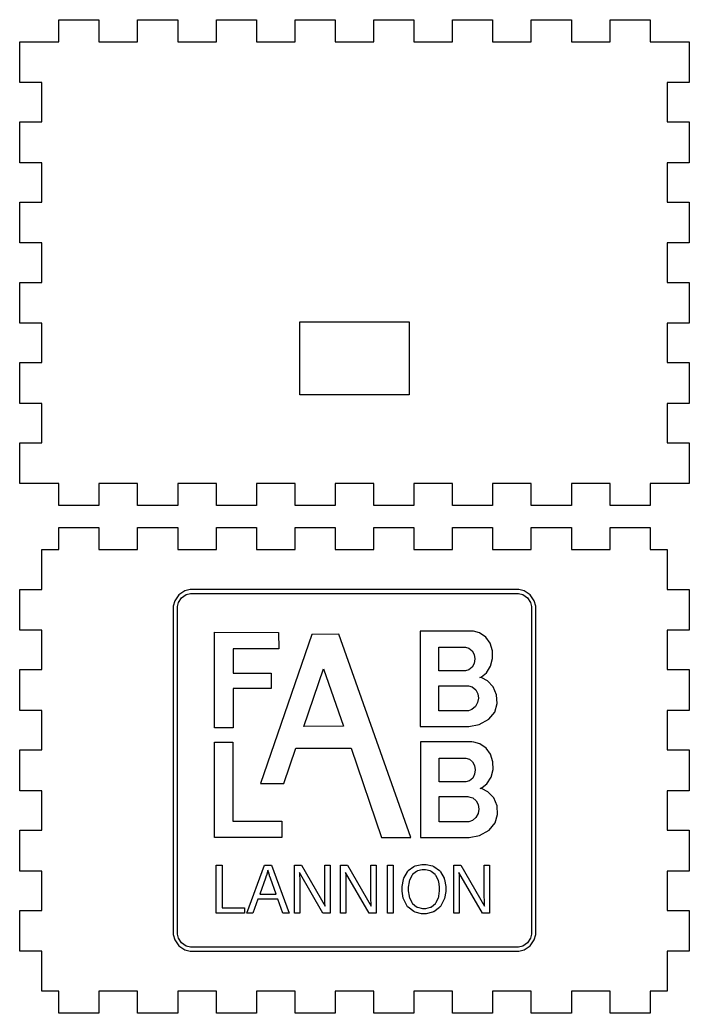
# Model space of a CAD drawing. Extents: x 0 to 185, y 0 to 229.
# Drawn here: x 0 to 91, y 0 to 135.1 of the extents above; entities that cross this region are included whole.
import ezdxf

# ---------------------------------------------------------------- set-up
doc = ezdxf.new("R2010")
doc.units = 0
doc.layers.get('0').update_dxf_attribs({"linetype": 'CONTINUOUS'})

msp = doc.modelspace()

# ---------------------------------------------------------------- linework, layer by layer
at = {"color": 1}
for p, q in [((5.35231, 132.05), (5.35231, 135.05)), ((5.35231, 135.05), (10.8052, 135.05)), ((10.8052, 135.05), (10.8052, 132.05)), ((16.0583, 132.05), (16.0583, 135.05)), ((16.0583, 135.05), (21.5112, 135.05)), ((21.5112, 135.05), (21.5112, 132.05)), ((26.7643, 132.05), (26.7643, 135.05)), ((26.7643, 135.05), (32.2171, 135.05)), ((32.2171, 135.05), (32.2171, 132.05)), ((37.4703, 132.05), (37.4703, 135.05)), ((37.4703, 135.05), (42.9232, 135.05)), ((42.9232, 135.05), (42.9232, 132.05)), ((48.1764, 132.05), (48.1764, 135.05)), ((48.1764, 135.05), (53.6293, 135.05)), ((53.6293, 135.05), (53.6293, 132.05)), ((58.8821, 132.05), (58.8821, 135.05)), ((58.8821, 135.05), (64.335, 135.05)), ((64.335, 135.05), (64.335, 132.05)), ((69.5882, 132.05), (69.5882, 135.05)), ((69.5882, 135.05), (75.0411, 135.05)), ((75.0411, 135.05), (75.0411, 132.05)), ((80.294, 132.05), (80.294, 135.05)), ((80.294, 135.05), (85.7472, 135.05)), ((85.7472, 135.05), (85.7472, 132.05)), ((0.04961, 132.05), (5.35231, 132.05)), ((0.04961, 126.545), (0.04961, 132.05)), ((10.8052, 132.05), (16.0583, 132.05)), ((21.5112, 132.05), (26.7643, 132.05)), ((32.2171, 132.05), (37.4703, 132.05)), ((42.9232, 132.05), (48.1764, 132.05)), ((53.6293, 132.05), (58.8821, 132.05)), ((64.335, 132.05), (69.5882, 132.05)), ((75.0411, 132.05), (80.294, 132.05)), ((85.7472, 132.05), (91.0498, 132.05)), ((91.0498, 132.05), (91.0498, 126.545)), ((3.0496, 126.545), (0.04961, 126.545)), ((3.0496, 121.192), (3.0496, 126.545)), ((91.0498, 126.545), (88.0498, 126.545)), ((88.0498, 126.545), (88.0498, 121.192)), ((0.04961, 115.637), (0.04961, 121.192)), ((0.04961, 121.192), (3.0496, 121.192)), ((88.0498, 121.192), (91.0498, 121.192)), ((91.0498, 121.192), (91.0498, 115.637)), ((3.0496, 115.637), (0.04961, 115.637)), ((3.0496, 110.282), (3.0496, 115.637)), ((91.0498, 115.637), (88.0498, 115.637)), ((88.0498, 115.637), (88.0498, 110.282)), ((0.04961, 104.728), (0.04961, 110.282)), ((0.04961, 110.282), (3.0496, 110.282)), ((88.0498, 110.282), (91.0498, 110.282)), ((91.0498, 110.282), (91.0498, 104.728)), ((3.0496, 104.728), (0.04961, 104.728)), ((3.0496, 99.3733), (3.0496, 104.728)), ((91.0498, 104.728), (88.0498, 104.728)), ((88.0498, 104.728), (88.0498, 99.3733)), ((0.04961, 93.8181), (0.04961, 99.3733)), ((0.04961, 99.3733), (3.0496, 99.3733)), ((88.0498, 99.3733), (91.0498, 99.3733)), ((91.0498, 99.3733), (91.0498, 93.8181)), ((3.0496, 93.8181), (0.04961, 93.8181)), ((3.0496, 88.4647), (3.0496, 93.8181)), ((38.1, 93.9934), (52.9992, 93.9934)), ((38.1, 84.0934), (38.1, 93.9934)), ((52.9992, 93.9934), (52.9992, 84.0934)), ((91.0498, 93.8181), (88.0498, 93.8181)), ((88.0498, 93.8181), (88.0498, 88.4647)), ((0.04961, 82.9098), (0.04961, 88.4647)), ((0.04961, 88.4647), (3.0496, 88.4647)), ((88.0498, 88.4647), (91.0498, 88.4647)), ((91.0498, 88.4647), (91.0498, 82.9098)), ((52.9992, 84.0934), (38.1, 84.0934)), ((3.0496, 82.9098), (0.04961, 82.9098)), ((3.0496, 77.5547), (3.0496, 82.9098)), ((91.0498, 82.9098), (88.0498, 82.9098)), ((88.0498, 82.9098), (88.0498, 77.5547)), ((0.04961, 72.0506), (0.04961, 77.5547)), ((0.04961, 77.5547), (3.0496, 77.5547)), ((88.0498, 77.5547), (91.0498, 77.5547)), ((91.0498, 77.5547), (91.0498, 72.0506)), ((5.35231, 72.0506), (0.04961, 72.0506)), ((5.35231, 69.0506), (5.35231, 72.0506)), ((16.0583, 72.0506), (10.8052, 72.0506)), ((10.8052, 72.0506), (10.8052, 69.0506)), ((16.0583, 69.0506), (16.0583, 72.0506)), ((26.7643, 72.0506), (21.5112, 72.0506)), ((21.5112, 72.0506), (21.5112, 69.0506)), ((26.7643, 69.0506), (26.7643, 72.0506)), ((37.4703, 72.0506), (32.2171, 72.0506)), ((32.2171, 72.0506), (32.2171, 69.0506)), ((37.4703, 69.0506), (37.4703, 72.0506)), ((48.1764, 72.0506), (42.9232, 72.0506)), ((42.9232, 72.0506), (42.9232, 69.0506)), ((48.1764, 69.0506), (48.1764, 72.0506)), ((58.8821, 72.0506), (53.6293, 72.0506)), ((53.6293, 72.0506), (53.6293, 69.0506)), ((58.8821, 69.0506), (58.8821, 72.0506)), ((69.5882, 72.0506), (64.335, 72.0506)), ((64.335, 72.0506), (64.335, 69.0506)), ((69.5882, 69.0506), (69.5882, 72.0506)), ((80.294, 72.0506), (75.0411, 72.0506)), ((75.0411, 72.0506), (75.0411, 69.0506)), ((80.294, 69.0506), (80.294, 72.0506)), ((91.0498, 72.0506), (85.7472, 72.0506)), ((85.7472, 72.0506), (85.7472, 69.0506)), ((10.8052, 69.0506), (5.35231, 69.0506)), ((21.5112, 69.0506), (16.0583, 69.0506)), ((32.2171, 69.0506), (26.7643, 69.0506)), ((42.9232, 69.0506), (37.4703, 69.0506)), ((53.6293, 69.0506), (48.1764, 69.0506)), ((64.335, 69.0506), (58.8821, 69.0506)), ((75.0411, 69.0506), (69.5882, 69.0506)), ((85.7472, 69.0506), (80.294, 69.0506)), ((5.35231, 63.0509), (5.35231, 66.0506)), ((5.35231, 66.0506), (10.8052, 66.0506)), ((10.8052, 66.0506), (10.8052, 63.0509)), ((16.0583, 63.0509), (16.0583, 66.0506)), ((16.0583, 66.0506), (21.5112, 66.0506)), ((21.5112, 66.0506), (21.5112, 63.0509)), ((26.7643, 63.0509), (26.7643, 66.0506)), ((26.7643, 66.0506), (32.2171, 66.0506)), ((32.2171, 66.0506), (32.2171, 63.0509)), ((37.4703, 63.0509), (37.4703, 66.0506)), ((37.4703, 66.0506), (42.9232, 66.0506)), ((42.9232, 66.0506), (42.9232, 63.0509)), ((48.1764, 63.0509), (48.1764, 66.0506)), ((48.1764, 66.0506), (53.6293, 66.0506)), ((53.6293, 66.0506), (53.6293, 63.0509)), ((58.8821, 63.0509), (58.8821, 66.0506)), ((58.8821, 66.0506), (64.335, 66.0506)), ((64.335, 66.0506), (64.335, 63.0509)), ((69.5882, 63.0509), (69.5882, 66.0506)), ((69.5882, 66.0506), (75.0411, 66.0506)), ((75.0411, 66.0506), (75.0411, 63.0509)), ((80.294, 63.0509), (80.294, 66.0506)), ((80.294, 66.0506), (85.7472, 66.0506)), ((85.7472, 66.0506), (85.7472, 63.0509)), ((3.0496, 63.0509), (5.35231, 63.0509)), ((3.0496, 57.646), (3.0496, 63.0509)), ((10.8052, 63.0509), (16.0583, 63.0509)), ((21.5112, 63.0509), (26.7643, 63.0509)), ((32.2171, 63.0509), (37.4703, 63.0509)), ((42.9232, 63.0509), (48.1764, 63.0509)), ((53.6293, 63.0509), (58.8821, 63.0509)), ((64.335, 63.0509), (69.5882, 63.0509)), ((75.0411, 63.0509), (80.294, 63.0509)), ((85.7472, 63.0509), (88.0498, 63.0509)), ((88.0498, 63.0509), (88.0498, 57.646)), ((0.04961, 52.0912), (0.04961, 57.646)), ((0.04961, 57.646), (3.0496, 57.646)), ((88.0498, 57.646), (91.0498, 57.646)), ((91.0498, 57.646), (91.0498, 52.0912)), ((3.0496, 52.0912), (0.04961, 52.0912)), ((3.0496, 46.736), (3.0496, 52.0912)), ((91.0498, 52.0912), (88.0498, 52.0912)), ((88.0498, 52.0912), (88.0498, 46.736)), ((0.04961, 41.1826), (0.04961, 46.736)), ((0.04961, 46.736), (3.0496, 46.736)), ((88.0498, 46.736), (91.0498, 46.736)), ((91.0498, 46.736), (91.0498, 41.1826)), ((3.0496, 41.1826), (0.04961, 41.1826)), ((3.0496, 35.8278), (3.0496, 41.1826)), ((91.0498, 41.1826), (88.0498, 41.1826)), ((88.0498, 41.1826), (88.0498, 35.8278)), ((0.04961, 30.2727), (0.04961, 35.8278)), ((0.04961, 35.8278), (3.0496, 35.8278)), ((88.0498, 35.8278), (91.0498, 35.8278)), ((91.0498, 35.8278), (91.0498, 30.2727)), ((3.0496, 30.2727), (0.04961, 30.2727)), ((3.0496, 24.9191), (3.0496, 30.2727)), ((91.0498, 30.2727), (88.0498, 30.2727)), ((88.0498, 30.2727), (88.0498, 24.9191)), ((0.04961, 19.3642), (0.04961, 24.9191)), ((0.04961, 24.9191), (3.0496, 24.9191)), ((88.0498, 24.9191), (91.0498, 24.9191)), ((91.0498, 24.9191), (91.0498, 19.3642)), ((3.0496, 19.3642), (0.04961, 19.3642)), ((3.0496, 14.0091), (3.0496, 19.3642)), ((91.0498, 19.3642), (88.0498, 19.3642)), ((88.0498, 19.3642), (88.0498, 14.0091)), ((0.04961, 8.45425), (0.04961, 14.0091)), ((0.04961, 14.0091), (3.0496, 14.0091)), ((88.0498, 14.0091), (91.0498, 14.0091)), ((91.0498, 14.0091), (91.0498, 8.45425)), ((3.0496, 8.45425), (0.04961, 8.45425)), ((3.0496, 3.0496), (3.0496, 8.45425)), ((91.0498, 8.45425), (88.0498, 8.45425)), ((88.0498, 8.45425), (88.0498, 3.0496)), ((5.35231, 3.0496), (3.0496, 3.0496)), ((5.35231, 0.04961), (5.35231, 3.0496)), ((16.0583, 3.0496), (10.8052, 3.0496)), ((10.8052, 3.0496), (10.8052, 0.04961)), ((16.0583, 0.04961), (16.0583, 3.0496)), ((26.7643, 3.0496), (21.5112, 3.0496)), ((21.5112, 3.0496), (21.5112, 0.04961)), ((26.7643, 0.04961), (26.7643, 3.0496)), ((37.4703, 3.0496), (32.2171, 3.0496)), ((32.2171, 3.0496), (32.2171, 0.04961)), ((37.4703, 0.04961), (37.4703, 3.0496)), ((48.1764, 3.0496), (42.9232, 3.0496)), ((42.9232, 3.0496), (42.9232, 0.04961)), ((48.1764, 0.04961), (48.1764, 3.0496)), ((58.8821, 3.0496), (53.6293, 3.0496)), ((53.6293, 3.0496), (53.6293, 0.04961)), ((58.8821, 0.04961), (58.8821, 3.0496)), ((69.5882, 3.0496), (64.335, 3.0496)), ((64.335, 3.0496), (64.335, 0.04961)), ((69.5882, 0.04961), (69.5882, 3.0496)), ((80.294, 3.0496), (75.0411, 3.0496)), ((75.0411, 3.0496), (75.0411, 0.04961)), ((80.294, 0.04961), (80.294, 3.0496)), ((88.0498, 3.0496), (85.7472, 3.0496)), ((85.7472, 3.0496), (85.7472, 0.04961)), ((10.8052, 0.04961), (5.35231, 0.04961)), ((21.5112, 0.04961), (16.0583, 0.04961)), ((32.2171, 0.04961), (26.7643, 0.04961)), ((42.9232, 0.04961), (37.4703, 0.04961)), ((53.6293, 0.04961), (48.1764, 0.04961)), ((64.335, 0.04961), (58.8821, 0.04961)), ((75.0411, 0.04961), (69.5882, 0.04961)), ((85.7472, 0.04961), (80.294, 0.04961))]:
    msp.add_line(p, q, dxfattribs=at)
at = {"color": 0}
for p, q in [((21.6531, 56.9006), (21.1088, 56.0931)), ((22.4607, 57.4449), (21.6531, 56.9006)), ((22.0472, 56.5065), (22.6756, 56.9281)), ((23.2006, 57.6432), (22.4607, 57.4449)), ((22.6756, 56.9281), (23.2544, 57.0812)), ((23.4487, 57.6432), (23.2006, 57.6432)), ((23.2544, 57.0812), (23.4487, 57.0812)), ((67.6522, 57.6432), (23.4487, 57.6432)), ((23.4487, 57.0812), (67.6522, 57.0812)), ((67.8988, 57.6432), (67.6522, 57.6432)), ((67.6522, 57.0812), (67.8448, 57.0812)), ((67.8448, 57.0812), (68.4237, 56.9281)), ((68.6386, 57.4449), (67.8988, 57.6432)), ((68.4237, 56.9281), (69.0506, 56.5065)), ((69.4461, 56.9006), (68.6386, 57.4449)), ((69.9904, 56.0931), (69.4461, 56.9006)), ((21.1088, 56.0931), (20.9103, 55.353)), ((20.9103, 55.353), (20.9103, 55.1049)), ((21.4726, 55.2993), (21.6256, 55.8782)), ((21.6256, 55.8782), (22.0472, 56.5065)), ((69.0506, 56.5065), (69.4725, 55.8782)), ((69.4725, 55.8782), (69.6267, 55.2993)), ((70.1904, 55.353), (69.9904, 56.0931)), ((70.1904, 55.1049), (70.1904, 55.353)), ((20.9103, 55.1049), (20.9103, 10.9954)), ((21.4726, 55.1049), (21.4726, 55.2993)), ((21.4726, 10.9954), (21.4726, 55.1049)), ((69.6267, 55.2993), (69.6267, 55.1049)), ((69.6267, 55.1049), (69.6267, 10.9954)), ((70.1904, 10.9954), (70.1904, 55.1049)), ((26.5162, 51.8072), (35.2351, 51.7948)), ((26.5162, 38.8137), (26.5162, 51.8072)), ((39.7662, 51.5303), (32.7684, 31.2484)), ((35.2351, 51.7948), (35.2419, 49.5695)), ((43.415, 51.5401), (39.7662, 51.5303)), ((43.415, 51.5373), (43.415, 51.5401)), ((53.2102, 23.9103), (43.415, 51.5373)), ((54.4615, 51.9836), (54.4766, 38.9957)), ((61.444, 51.9825), (54.4615, 51.9836)), ((61.7209, 51.9783), (61.444, 51.9825)), ((62.5507, 51.7507), (61.7209, 51.9783)), ((63.4037, 51.1609), (62.5507, 51.7507)), ((63.9907, 50.3121), (63.4037, 51.1609)), ((64.3033, 49.3049), (63.9907, 50.3121)), ((29.0546, 49.5819), (29.0491, 46.2414)), ((35.2419, 49.5695), (29.0546, 49.5819)), ((57.0082, 49.8023), (60.4806, 49.8052)), ((57.0082, 46.5557), (57.0082, 49.8023)), ((60.4806, 49.8052), (60.6365, 49.8052)), ((60.6365, 49.8052), (61.1036, 49.6644)), ((61.1036, 49.6644), (61.5516, 49.2965)), ((61.5516, 49.2965), (61.8201, 48.7772)), ((61.8201, 48.7772), (61.9111, 48.1831)), ((64.3297, 48.2367), (64.3033, 49.3049)), ((61.8229, 47.588), (61.5555, 47.0683)), ((61.9111, 48.1831), (61.8229, 47.588)), ((64.0581, 47.2073), (64.3297, 48.2367)), ((29.0491, 46.2414), (34.2139, 46.2347)), ((34.2139, 46.2347), (34.2139, 44.1911)), ((38.6539, 39.026), (41.3508, 46.8408)), ((41.3508, 46.8408), (44.0574, 39.0384)), ((60.4806, 46.5557), (57.0082, 46.5557)), ((60.6365, 46.5571), (60.4806, 46.5557)), ((61.1078, 46.699), (60.6365, 46.5571)), ((61.5555, 47.0683), (61.1078, 46.699)), ((62.8262, 45.7771), (63.4781, 46.3158)), ((63.4781, 46.3158), (64.0581, 47.2073)), ((57.0054, 41.1385), (57.0191, 44.5548)), ((57.0191, 44.5548), (60.8831, 44.5548)), ((60.8831, 44.5548), (61.0528, 44.5463)), ((62.5796, 45.66), (62.8262, 45.7771)), ((62.8537, 45.6089), (62.5796, 45.66)), ((63.6351, 45.2067), (62.8537, 45.6089)), ((64.4137, 44.3784), (63.6351, 45.2067)), ((34.2139, 44.1911), (29.0546, 44.1911)), ((29.0546, 44.1911), (29.0546, 38.8137)), ((61.0528, 44.5463), (61.5569, 44.3826)), ((61.5569, 44.3826), (62.0282, 43.9967)), ((62.0282, 43.9967), (62.3037, 43.4675)), ((62.3037, 43.4675), (62.388, 42.8653)), ((64.8656, 43.3091), (64.4137, 44.3784)), ((64.9471, 42.1308), (64.8656, 43.3091)), ((62.2819, 42.2603), (61.9936, 41.7255)), ((62.388, 42.8653), (62.2819, 42.2603)), ((64.6095, 40.9773), (64.9471, 42.1308)), ((60.8831, 41.1385), (57.0054, 41.1385)), ((61.0457, 41.1522), (60.8831, 41.1385)), ((61.5251, 41.3272), (61.0457, 41.1522)), ((61.9936, 41.7255), (61.5251, 41.3272)), ((63.8087, 39.9838), (64.6095, 40.9773)), ((61.0979, 39.0066), (62.4981, 39.2811)), ((62.4981, 39.2811), (63.8087, 39.9838)), ((29.0546, 38.8137), (26.5162, 38.8137)), ((44.0574, 39.0384), (38.6539, 39.026)), ((54.4766, 38.9957), (60.6323, 39.0013)), ((60.6323, 39.0013), (61.0979, 39.0066)), ((26.5093, 36.8956), (29.0173, 36.8956)), ((26.5162, 23.9269), (26.5093, 36.8956)), ((29.0173, 36.8956), (29.0173, 26.1386)), ((54.5222, 36.9023), (54.5373, 23.9145)), ((61.5061, 36.9023), (54.5222, 36.9023)), ((61.783, 36.8984), (61.5061, 36.9023)), ((62.6124, 36.6695), (61.783, 36.8984)), ((63.4654, 36.0796), (62.6124, 36.6695)), ((35.9255, 31.2484), (37.5902, 36.044)), ((37.5902, 36.044), (45.0906, 36.062)), ((45.0906, 36.062), (49.2002, 23.9172)), ((64.0524, 35.2309), (63.4654, 36.0796)), ((64.3654, 34.2236), (64.0524, 35.2309)), ((57.0699, 34.7211), (60.5427, 34.7238)), ((57.0699, 31.4744), (57.0699, 34.7211)), ((60.5427, 34.7238), (60.6986, 34.7238)), ((60.6986, 34.7238), (61.1657, 34.5833)), ((61.1657, 34.5833), (61.6119, 34.2153)), ((61.6119, 34.2153), (61.8822, 33.6958)), ((64.3915, 33.1556), (64.3654, 34.2236)), ((61.885, 32.5065), (61.6176, 31.987)), ((61.8822, 33.6958), (61.9732, 33.1018)), ((61.9732, 33.1018), (61.885, 32.5065)), ((64.1202, 32.1262), (64.3915, 33.1556)), ((32.7684, 31.2484), (35.9255, 31.2484)), ((60.5427, 31.4744), (57.0699, 31.4744)), ((60.6986, 31.4758), (60.5427, 31.4744)), ((61.1699, 31.6177), (60.6986, 31.4758)), ((61.6176, 31.987), (61.1699, 31.6177)), ((62.8869, 30.6972), (63.5399, 31.2346)), ((63.5399, 31.2346), (64.1202, 32.1262)), ((62.6403, 30.58), (62.8869, 30.6972)), ((62.9144, 30.5291), (62.6403, 30.58)), ((63.6958, 30.1267), (62.9144, 30.5291)), ((64.4744, 29.2985), (63.6958, 30.1267)), ((57.0675, 26.0573), (57.0812, 29.4735)), ((57.0812, 29.4735), (60.9438, 29.4735)), ((60.9438, 29.4735), (61.1131, 29.4652)), ((61.1131, 29.4652), (61.6176, 29.3012)), ((61.6176, 29.3012), (62.0903, 28.9154)), ((62.0903, 28.9154), (62.3658, 28.3862)), ((62.3658, 28.3862), (62.4487, 27.784)), ((64.9263, 28.2277), (64.4744, 29.2985)), ((62.3425, 27.1804), (62.0543, 26.6444)), ((62.4487, 27.784), (62.3425, 27.1804)), ((64.6712, 25.8975), (65.0074, 27.0509)), ((65.0074, 27.0509), (64.9263, 28.2277)), ((29.0173, 26.1386), (35.6609, 26.1386)), ((35.6609, 26.1386), (35.6609, 23.9269)), ((60.9438, 26.0573), (57.0675, 26.0573)), ((61.1064, 26.0711), (60.9438, 26.0573)), ((61.5858, 26.2461), (61.1064, 26.0711)), ((62.0543, 26.6444), (61.5858, 26.2461)), ((63.8708, 24.9025), (64.6712, 25.8975)), ((62.5602, 24.1997), (63.8708, 24.9025)), ((35.6609, 23.9269), (26.5162, 23.9269)), ((49.2002, 23.9172), (53.2102, 23.9103)), ((54.5373, 23.9145), (60.6944, 23.9214)), ((60.6944, 23.9214), (61.16, 23.9269)), ((61.16, 23.9269), (62.5602, 24.1997)), ((26.7615, 13.6508), (26.7615, 20.1469)), ((26.7615, 20.1469), (27.5704, 20.1469)), ((27.5704, 20.1469), (27.5704, 14.3702)), ((30.897, 13.6508), (33.332, 20.1469)), ((33.332, 20.1469), (34.2525, 20.1469)), ((33.6544, 19.0652), (33.5621, 18.7772)), ((33.6627, 19.0913), (33.6544, 19.0652)), ((33.671, 19.1175), (33.6627, 19.0913)), ((33.7371, 19.3366), (33.671, 19.1175)), ((33.7426, 19.3546), (33.7371, 19.3366)), ((33.7468, 19.3725), (33.7426, 19.3546)), ((33.7798, 19.48), (33.7468, 19.3725)), ((33.7812, 19.4827), (33.7798, 19.48)), ((33.7812, 19.48), (33.7812, 19.4827)), ((33.8102, 19.3725), (33.7812, 19.48)), ((33.8157, 19.3546), (33.8102, 19.3725)), ((33.8212, 19.338), (33.8157, 19.3546)), ((33.8873, 19.1216), (33.8212, 19.338)), ((33.8956, 19.0955), (33.8873, 19.1216)), ((33.9025, 19.0707), (33.8956, 19.0955)), ((33.9907, 18.7868), (33.9025, 19.0707)), ((34.2525, 20.1469), (36.6504, 13.6508)), ((37.3874, 13.6508), (37.3874, 20.1469)), ((37.3874, 20.1469), (38.3275, 20.1469)), ((41.2598, 13.6508), (38.064, 19.1837)), ((38.064, 19.1837), (38.0654, 19.1464)), ((38.0654, 19.1464), (38.0834, 18.773)), ((38.3275, 20.1469), (41.5562, 14.5769)), ((41.5064, 15.886), (41.5064, 20.1469)), ((41.5064, 20.1469), (42.2342, 20.1469)), ((42.2342, 20.1469), (42.2342, 13.6508)), ((43.6577, 13.6508), (43.6577, 20.1469)), ((43.6577, 20.1469), (44.5975, 20.1469)), ((47.5287, 13.6508), (44.3343, 19.1837)), ((44.3343, 19.1837), (44.3357, 19.1464)), ((44.3357, 19.1464), (44.3537, 18.773)), ((44.5975, 20.1469), (47.8261, 14.5769)), ((47.7767, 15.886), (47.7767, 20.1469)), ((47.7767, 20.1469), (48.5041, 20.1469)), ((48.5041, 20.1469), (48.5041, 13.6508)), ((50.0158, 13.6508), (50.0158, 20.1469)), ((50.0158, 20.1469), (50.8247, 20.1469)), ((50.8247, 20.1469), (50.8247, 13.6508)), ((52.2594, 18.4065), (52.736, 19.2746)), ((52.736, 19.2746), (52.7995, 19.3449)), ((52.7995, 19.3449), (52.8616, 19.4179)), ((52.8616, 19.4179), (53.6346, 19.9705)), ((53.9944, 19.3105), (53.4321, 18.8722)), ((53.6346, 19.9705), (53.727, 20.0091)), ((53.727, 20.0091), (53.8194, 20.0491)), ((53.8194, 20.0491), (54.7028, 20.2448)), ((54.0618, 19.3408), (53.9944, 19.3105)), ((54.1281, 19.3725), (54.0618, 19.3408)), ((54.7631, 19.5254), (54.1281, 19.3725)), ((54.7028, 20.2448), (54.9973, 20.2448)), ((54.9973, 19.5254), (54.7631, 19.5254)), ((54.9973, 20.2448), (55.3131, 20.2448)), ((55.2097, 19.5254), (54.9973, 19.5254)), ((55.8504, 19.3725), (55.2097, 19.5254)), ((55.3131, 20.2448), (56.1689, 20.0491)), ((55.9181, 19.3408), (55.8504, 19.3725)), ((55.9841, 19.3105), (55.9181, 19.3408)), ((56.5369, 18.8722), (55.9841, 19.3105)), ((56.1689, 20.0491), (56.261, 20.0091)), ((56.261, 20.0091), (56.3534, 19.9705)), ((56.3534, 19.9705), (57.1253, 19.4138)), ((57.1253, 19.4138), (57.1885, 19.3408)), ((57.1885, 19.3408), (57.2505, 19.2691)), ((57.2505, 19.2691), (57.7275, 18.3968)), ((59.0779, 13.6508), (59.0779, 20.1469)), ((59.0779, 20.1469), (60.0191, 20.1469)), ((62.95, 13.6508), (59.756, 19.1837)), ((59.756, 19.1837), (59.7574, 19.1464)), ((59.7574, 19.1464), (59.774, 18.773)), ((60.0191, 20.1469), (63.2464, 14.5769)), ((63.197, 15.886), (63.197, 20.1469)), ((63.197, 20.1469), (63.9258, 20.1469)), ((63.9258, 20.1469), (63.9258, 13.6508)), ((33.4298, 18.372), (32.6664, 16.2374)), ((33.4395, 18.4037), (33.4298, 18.372)), ((33.5414, 18.7151), (33.4395, 18.4037)), ((33.5525, 18.7454), (33.5414, 18.7151)), ((33.5621, 18.7772), (33.5525, 18.7454)), ((34.0017, 18.7551), (33.9907, 18.7868)), ((34.0114, 18.7234), (34.0017, 18.7551)), ((34.1216, 18.4133), (34.0114, 18.7234)), ((34.134, 18.3817), (34.1216, 18.4133)), ((34.8988, 16.2374), (34.1326, 18.3817)), ((34.1326, 18.3817), (34.134, 18.3817)), ((38.0834, 18.773), (38.0862, 18.7358)), ((38.0862, 18.7358), (38.0877, 18.7055)), ((38.0877, 18.7055), (38.0986, 18.3706)), ((38.0986, 18.3706), (38.1, 18.3348)), ((38.1, 18.3348), (38.1014, 18.3003)), ((38.1014, 18.3003), (38.1081, 18.0509)), ((38.1081, 18.0509), (38.1081, 17.9669)), ((38.1081, 17.9669), (38.1081, 13.6508)), ((44.3537, 18.773), (44.3562, 18.7358)), ((44.3562, 18.7358), (44.3576, 18.7055)), ((44.3576, 18.7055), (44.3689, 18.3706)), ((44.3689, 18.3706), (44.3699, 18.3348)), ((44.3699, 18.3348), (44.3713, 18.3003)), ((44.3713, 18.3003), (44.3784, 18.0509)), ((44.3784, 18.0509), (44.3784, 17.9669)), ((44.3784, 17.9669), (44.3784, 13.6508)), ((52.0319, 17.2737), (52.1945, 18.2011)), ((52.1945, 18.2011), (52.2277, 18.3031)), ((52.2277, 18.3031), (52.2594, 18.4065)), ((52.9636, 17.9145), (52.8546, 17.1759)), ((52.9855, 17.9944), (52.9636, 17.9145)), ((53.0077, 18.0744), (52.9855, 17.9944)), ((53.3425, 18.7579), (53.0077, 18.0744)), ((53.388, 18.8143), (53.3425, 18.7579)), ((53.4321, 18.8722), (53.388, 18.8143)), ((56.5824, 18.8143), (56.5369, 18.8722)), ((56.6265, 18.7579), (56.5824, 18.8143)), ((56.9655, 18.0744), (56.6265, 18.7579)), ((56.9888, 17.9944), (56.9655, 18.0744)), ((57.0121, 17.9145), (56.9888, 17.9944)), ((57.1292, 17.1965), (57.0121, 17.9145)), ((57.7275, 18.3968), (57.7603, 18.2935)), ((57.7603, 18.2935), (57.7921, 18.1915)), ((57.7921, 18.1915), (57.9547, 17.2448)), ((59.774, 18.773), (59.7764, 18.7358)), ((59.7764, 18.7358), (59.7778, 18.7055)), ((59.7778, 18.7055), (59.7888, 18.3706)), ((59.7888, 18.3706), (59.7902, 18.3348)), ((59.7902, 18.3348), (59.7916, 18.3003)), ((59.7916, 18.3003), (59.7987, 18.0509)), ((59.7987, 18.0509), (59.7987, 17.9669)), ((59.7987, 17.9669), (59.7987, 13.6508)), ((32.6664, 16.2374), (34.8988, 16.2374)), ((52.0319, 16.9292), (52.0319, 17.2737)), ((52.0319, 16.6178), (52.0319, 16.9292)), ((52.1878, 15.6807), (52.0319, 16.6178)), ((52.8546, 17.1759), (52.8546, 16.9292)), ((52.8546, 16.9292), (52.8546, 16.6605)), ((52.8546, 16.6605), (52.9664, 15.937)), ((57.0234, 15.9453), (57.1292, 16.6839)), ((57.1292, 16.9292), (57.1292, 17.1965)), ((57.1292, 16.6839), (57.1292, 16.9292)), ((57.9547, 16.5833), (57.7854, 15.6504)), ((57.9547, 17.2448), (57.9547, 16.9292)), ((57.9547, 16.9292), (57.9547, 16.5833)), ((32.4211, 15.5498), (31.7348, 13.6508)), ((35.1414, 15.5498), (32.4211, 15.5498)), ((35.8235, 13.6508), (35.1414, 15.5498)), ((41.5064, 15.7868), (41.5064, 15.886)), ((41.5135, 15.4878), (41.5064, 15.7868)), ((41.5149, 15.4492), (41.5135, 15.4878)), ((41.5163, 15.412), (41.5149, 15.4492)), ((41.5301, 15.062), (41.5163, 15.412)), ((41.5315, 15.0289), (41.5301, 15.062)), ((41.5325, 14.9917), (41.5315, 15.0289)), ((41.5533, 14.6155), (41.5325, 14.9917)), ((47.7767, 15.7868), (47.7767, 15.886)), ((47.782, 15.4878), (47.7767, 15.7868)), ((47.7834, 15.4492), (47.782, 15.4878)), ((47.7848, 15.412), (47.7834, 15.4492)), ((47.8, 15.062), (47.7848, 15.412)), ((47.8014, 15.0289), (47.8, 15.062)), ((47.8028, 14.9917), (47.8014, 15.0289)), ((47.8236, 14.6155), (47.8028, 14.9917)), ((52.2192, 15.5774), (52.1878, 15.6807)), ((52.2496, 15.4754), (52.2192, 15.5774)), ((52.7113, 14.5838), (52.2496, 15.4754)), ((52.9664, 15.937), (52.9897, 15.8543)), ((52.9897, 15.8543), (53.013, 15.7744)), ((53.013, 15.7744), (53.3506, 15.0744)), ((53.3506, 15.0744), (53.3961, 15.0151)), ((53.3961, 15.0151), (53.4416, 14.9572)), ((53.4416, 14.9572), (53.9983, 14.4997)), ((56.0186, 14.5039), (56.5725, 14.9614)), ((56.5725, 14.9614), (56.6166, 15.0192)), ((56.6166, 15.0192), (56.6593, 15.0785)), ((56.6593, 15.0785), (56.9817, 15.7827)), ((56.9817, 15.7827), (57.0025, 15.864)), ((57.0025, 15.864), (57.0234, 15.9453)), ((57.7176, 15.4423), (57.2354, 14.5548)), ((57.7522, 15.5456), (57.7176, 15.4423)), ((57.7854, 15.6504), (57.7522, 15.5456)), ((63.197, 15.7868), (63.197, 15.886)), ((63.2037, 15.4878), (63.197, 15.7868)), ((63.2051, 15.4492), (63.2037, 15.4878)), ((63.2065, 15.412), (63.2051, 15.4492)), ((63.2202, 15.062), (63.2065, 15.412)), ((63.2217, 15.0289), (63.2202, 15.062)), ((63.2231, 14.9917), (63.2217, 15.0289)), ((63.2435, 14.6155), (63.2231, 14.9917)), ((30.5869, 13.6508), (26.7615, 13.6508)), ((27.5704, 14.3702), (30.5869, 14.3702)), ((30.5869, 14.3702), (30.5869, 13.6508)), ((31.7348, 13.6508), (30.897, 13.6508)), ((36.6504, 13.6508), (35.8235, 13.6508)), ((38.1081, 13.6508), (37.3874, 13.6508)), ((42.2342, 13.6508), (41.2598, 13.6508)), ((41.5562, 14.5769), (41.5533, 14.6155)), ((44.3784, 13.6508), (43.6577, 13.6508)), ((48.5041, 13.6508), (47.5287, 13.6508)), ((47.8261, 14.5769), (47.8236, 14.6155)), ((50.8247, 13.6508), (50.0158, 13.6508)), ((52.7734, 14.508), (52.7113, 14.5838)), ((52.8341, 14.4336), (52.7734, 14.508)), ((53.6042, 13.8493), (52.8341, 14.4336)), ((53.6981, 13.8066), (53.6042, 13.8493)), ((53.7905, 13.7652), (53.6981, 13.8066)), ((54.6654, 13.5585), (53.7905, 13.7652)), ((53.9983, 14.4997), (54.066, 14.4666)), ((54.066, 14.4666), (54.132, 14.435)), ((54.132, 14.435), (54.7744, 14.2723)), ((54.9892, 13.5585), (54.6654, 13.5585)), ((54.7744, 14.2723), (54.9892, 14.2723)), ((54.9892, 14.2723), (55.2291, 14.2723)), ((55.2785, 13.5585), (54.9892, 13.5585)), ((55.2291, 14.2723), (55.8835, 14.4377)), ((56.1467, 13.7583), (55.2785, 13.5585)), ((55.8835, 14.4377), (55.9513, 14.4708)), ((55.9513, 14.4708), (56.0186, 14.5039)), ((56.2391, 13.7983), (56.1467, 13.7583)), ((56.3301, 13.8383), (56.2391, 13.7983)), ((57.1073, 14.4074), (56.3301, 13.8383)), ((57.1722, 14.4804), (57.1073, 14.4074)), ((57.2354, 14.5548), (57.1722, 14.4804)), ((59.7987, 13.6508), (59.0779, 13.6508)), ((63.9258, 13.6508), (62.95, 13.6508)), ((63.2464, 14.5769), (63.2435, 14.6155)), ((20.9103, 10.9954), (20.9103, 10.7487)), ((21.4726, 10.8024), (21.4726, 10.9954)), ((21.6256, 10.2237), (21.4726, 10.8024)), ((69.6267, 10.8024), (69.4725, 10.2237)), ((69.6267, 10.9954), (69.6267, 10.8024)), ((70.1904, 10.7487), (70.1904, 10.9954)), ((20.9103, 10.7487), (21.1088, 10.0087)), ((21.1088, 10.0087), (21.6531, 9.20115)), ((22.0472, 9.59527), (21.6256, 10.2237)), ((22.6756, 9.1736), (22.0472, 9.59527)), ((69.0506, 9.59527), (68.4237, 9.1736)), ((69.4725, 10.2237), (69.0506, 9.59527)), ((69.4461, 9.20115), (69.9904, 10.0087)), ((69.9904, 10.0087), (70.1904, 10.7487)), ((21.6531, 9.20115), (22.4607, 8.65685)), ((22.4607, 8.65685), (23.2006, 8.45704)), ((23.2544, 9.01926), (22.6756, 9.1736)), ((23.2006, 8.45704), (23.4487, 8.45704)), ((23.4487, 9.01926), (23.2544, 9.01926)), ((67.6522, 9.01926), (23.4487, 9.01926)), ((23.4487, 8.45704), (67.6522, 8.45704)), ((67.8448, 9.01926), (67.6522, 9.01926)), ((67.6522, 8.45704), (67.8988, 8.45704)), ((68.4237, 9.1736), (67.8448, 9.01926)), ((67.8988, 8.45704), (68.6386, 8.65685)), ((68.6386, 8.65685), (69.4461, 9.20115))]:
    msp.add_line(p, q, dxfattribs=at)

doc.saveas('drawing.dxf')
